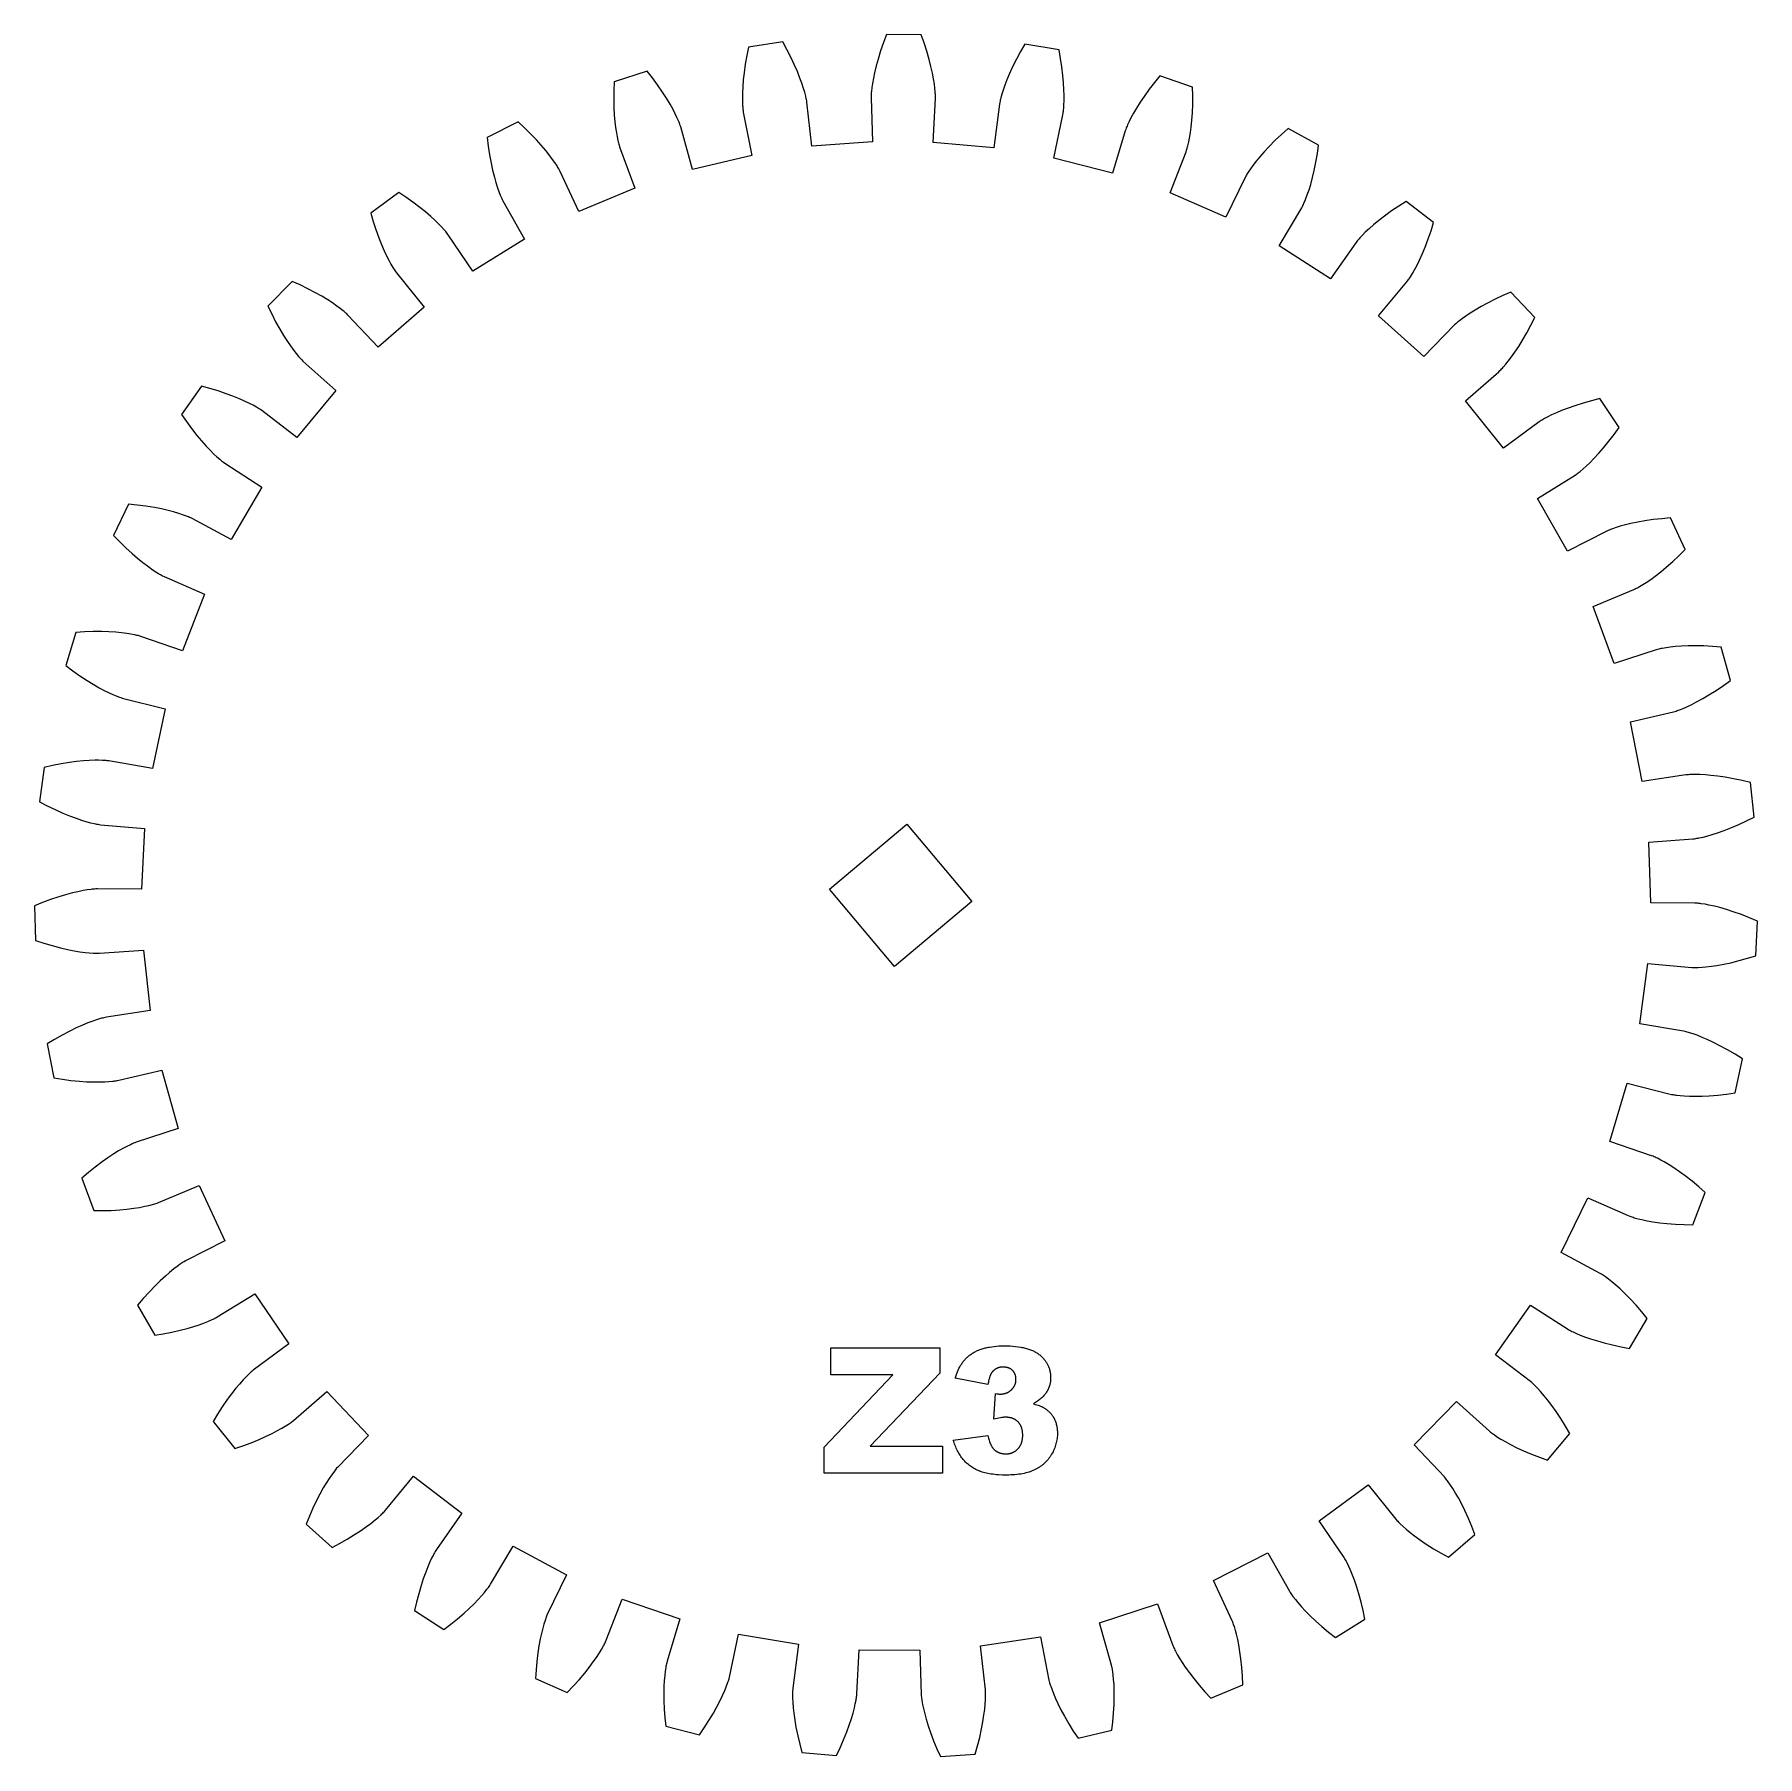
# Model space of a CAD drawing. Header units: millimetres. Extents: x 3891.1 to 3959.3, y 1218.4 to 1286.6.
import ezdxf

# ---------------------------------------------------------------- set-up
doc = ezdxf.new("R2010")
doc.units = ezdxf.units.MM
doc.header["$MEASUREMENT"] = 0
for name, color, linetype, true_color in [('Laser$LaserCut1', 1, 'Continuous', 0xff0000), ('Laser$LaserCut2', 3, 'Continuous', 0x00ff00), ('Laser$LaserEngrave', 4, 'Continuous', 0x00ffff)]:
    doc.layers.add(name, color=color, linetype=linetype, true_color=true_color)

msp = doc.modelspace()

# ---------------------------------------------------------------- linework, layer by layer
at = {"layer": 'Laser$LaserCut1'}
for points in [[(3920.74, 1286.297), (3919.382, 1286.089)], [(3921.7, 1283.906), (3921.69, 1283.968), (3921.682, 1284.014), (3921.673, 1284.06), (3921.662, 1284.105), (3921.651, 1284.151), (3921.612, 1284.302), (3921.568, 1284.451), (3921.5, 1284.659), (3921.425, 1284.864), (3921.321, 1285.125), (3921.208, 1285.382), (3921.061, 1285.693), (3920.905, 1285.998), (3920.74, 1286.297)], [(3924.848, 1286.592), (3924.728, 1286.272), (3924.617, 1285.948), (3924.515, 1285.62), (3924.441, 1285.349), (3924.375, 1285.076), (3924.33, 1284.862), (3924.292, 1284.647), (3924.27, 1284.493), (3924.253, 1284.338), (3924.248, 1284.291), (3924.245, 1284.244), (3924.242, 1284.198), (3924.24, 1284.151), (3924.24, 1284.088)], [(3926.222, 1286.58), (3924.848, 1286.592)], [(3926.786, 1284.066), (3926.786, 1284.128), (3926.785, 1284.175), (3926.783, 1284.222), (3926.781, 1284.268), (3926.777, 1284.315), (3926.762, 1284.47), (3926.743, 1284.625), (3926.709, 1284.841), (3926.668, 1285.056), (3926.607, 1285.33), (3926.537, 1285.602), (3926.442, 1285.931), (3926.336, 1286.258), (3926.222, 1286.58)], [(3919.382, 1286.089), (3919.315, 1285.754), (3919.257, 1285.416), (3919.21, 1285.076), (3919.18, 1284.797), (3919.158, 1284.517), (3919.149, 1284.298), (3919.146, 1284.08), (3919.149, 1283.924), (3919.156, 1283.768), (3919.159, 1283.721), (3919.163, 1283.675), (3919.168, 1283.628), (3919.174, 1283.582), (3919.183, 1283.52)], [(3930.324, 1286.212), (3930.154, 1285.916), (3929.992, 1285.613), (3929.839, 1285.306), (3929.723, 1285.05), (3929.614, 1284.791), (3929.535, 1284.587), (3929.463, 1284.381), (3929.417, 1284.232), (3929.375, 1284.082), (3929.363, 1284.037), (3929.352, 1283.991), (3929.342, 1283.946), (3929.332, 1283.9), (3929.322, 1283.838)], [(3931.678, 1285.979), (3930.324, 1286.212)], [(3931.831, 1283.407), (3931.842, 1283.469), (3931.848, 1283.515), (3931.854, 1283.562), (3931.859, 1283.608), (3931.863, 1283.655), (3931.873, 1283.811), (3931.879, 1283.967), (3931.88, 1284.185), (3931.874, 1284.403), (3931.857, 1284.684), (3931.832, 1284.963), (3931.791, 1285.304), (3931.739, 1285.643), (3931.678, 1285.979)], [(3915.375, 1285.139), (3914.068, 1284.715)], [(3916.706, 1282.933), (3916.686, 1282.992), (3916.671, 1283.036), (3916.654, 1283.08), (3916.637, 1283.123), (3916.619, 1283.167), (3916.555, 1283.309), (3916.488, 1283.45), (3916.387, 1283.644), (3916.281, 1283.834), (3916.136, 1284.075), (3915.984, 1284.311), (3915.789, 1284.594), (3915.585, 1284.87), (3915.375, 1285.139)], [(3935.668, 1284.958), (3935.453, 1284.693), (3935.244, 1284.42), (3935.044, 1284.141), (3934.888, 1283.908), (3934.739, 1283.67), (3934.629, 1283.481), (3934.525, 1283.289), (3934.455, 1283.15), (3934.389, 1283.008), (3934.37, 1282.966), (3934.352, 1282.922), (3934.335, 1282.879), (3934.318, 1282.835), (3934.298, 1282.776)], [(3936.967, 1284.512), (3935.668, 1284.958)], [(3914.068, 1284.715), (3914.055, 1284.374), (3914.052, 1284.031), (3914.06, 1283.688), (3914.075, 1283.407), (3914.099, 1283.128), (3914.124, 1282.911), (3914.157, 1282.695), (3914.185, 1282.541), (3914.217, 1282.388), (3914.228, 1282.343), (3914.239, 1282.297), (3914.251, 1282.252), (3914.264, 1282.207), (3914.283, 1282.148)], [(3936.706, 1281.948), (3936.726, 1282.007), (3936.74, 1282.052), (3936.753, 1282.097), (3936.765, 1282.142), (3936.777, 1282.188), (3936.812, 1282.34), (3936.842, 1282.493), (3936.878, 1282.708), (3936.907, 1282.925), (3936.936, 1283.204), (3936.957, 1283.484), (3936.97, 1283.827), (3936.974, 1284.17), (3936.967, 1284.512)], [(3919.183, 1283.52), (3919.517, 1281.805)], [(3921.895, 1282.17), (3921.7, 1283.906)], [(3924.24, 1284.088), (3924.294, 1282.342)], [(3926.7, 1282.321), (3926.786, 1284.066)], [(3929.322, 1283.838), (3929.096, 1282.106)], [(3910.265, 1283.135), (3909.043, 1282.507)], [(3911.932, 1281.171), (3911.904, 1281.226), (3911.881, 1281.267), (3911.858, 1281.308), (3911.834, 1281.348), (3911.809, 1281.388), (3911.723, 1281.518), (3911.634, 1281.646), (3911.504, 1281.822), (3911.368, 1281.993), (3911.187, 1282.207), (3910.999, 1282.415), (3910.761, 1282.663), (3910.515, 1282.903), (3910.265, 1283.135)], [(3917.177, 1281.251), (3916.706, 1282.933)], [(3931.467, 1281.699), (3931.831, 1283.407)], [(3940.742, 1282.864), (3940.487, 1282.636), (3940.237, 1282.401), (3939.995, 1282.157), (3939.803, 1281.952), (3939.618, 1281.741), (3939.479, 1281.573), (3939.346, 1281.4), (3939.254, 1281.273), (3939.167, 1281.144), (3939.141, 1281.105), (3939.116, 1281.065), (3939.092, 1281.025), (3939.069, 1280.985), (3939.039, 1280.93)], [(3941.952, 1282.214), (3940.742, 1282.864)], [(3909.043, 1282.507), (3909.085, 1282.168), (3909.137, 1281.829), (3909.2, 1281.492), (3909.26, 1281.217), (3909.328, 1280.945), (3909.388, 1280.735), (3909.454, 1280.527), (3909.507, 1280.38), (3909.563, 1280.234), (3909.599, 1280.148), (3909.619, 1280.105), (3909.639, 1280.063), (3909.667, 1280.008)], [(3914.283, 1282.148), (3914.888, 1280.509)], [(3924.294, 1282.342), (3921.895, 1282.17)], [(3929.096, 1282.106), (3926.7, 1282.321)], [(3934.298, 1282.776), (3933.797, 1281.103)], [(3941.283, 1279.726), (3941.313, 1279.781), (3941.333, 1279.823), (3941.353, 1279.866), (3941.373, 1279.908), (3941.391, 1279.951), (3941.45, 1280.096), (3941.505, 1280.242), (3941.575, 1280.448), (3941.639, 1280.657), (3941.712, 1280.929), (3941.777, 1281.202), (3941.846, 1281.538), (3941.904, 1281.876), (3941.952, 1282.214)], [(3919.517, 1281.805), (3917.177, 1281.251)], [(3933.797, 1281.103), (3931.467, 1281.699)], [(3936.072, 1280.321), (3936.706, 1281.948)], [(3912.667, 1279.586), (3911.932, 1281.171)], [(3939.039, 1280.93), (3938.276, 1279.358)], [(3905.542, 1280.337), (3904.437, 1279.522)], [(3907.503, 1278.666), (3907.466, 1278.716), (3907.437, 1278.753), (3907.408, 1278.789), (3907.377, 1278.825), (3907.347, 1278.86), (3907.241, 1278.975), (3907.133, 1279.088), (3906.976, 1279.24), (3906.814, 1279.387), (3906.601, 1279.569), (3906.382, 1279.745), (3906.108, 1279.951), (3905.827, 1280.149), (3905.542, 1280.337)], [(3914.888, 1280.509), (3912.667, 1279.586)], [(3938.276, 1279.358), (3936.072, 1280.321)], [(3904.437, 1279.522), (3904.533, 1279.194), (3904.639, 1278.867), (3904.755, 1278.544), (3904.858, 1278.283), (3904.969, 1278.025), (3905.062, 1277.828), (3905.161, 1277.633), (3905.236, 1277.496), (3905.315, 1277.362), (3905.339, 1277.322), (3905.365, 1277.282), (3905.391, 1277.243), (3905.417, 1277.205), (3905.454, 1277.155)], [(3909.667, 1280.008), (3910.527, 1278.487)], [(3940.396, 1278.221), (3941.283, 1279.726)], [(3945.413, 1279.982), (3945.125, 1279.799), (3944.841, 1279.606), (3944.563, 1279.405), (3944.341, 1279.233), (3944.124, 1279.055), (3943.96, 1278.91), (3943.801, 1278.761), (3943.69, 1278.651), (3943.583, 1278.538), (3943.552, 1278.503), (3943.521, 1278.468), (3943.491, 1278.432), (3943.461, 1278.396), (3943.423, 1278.346)], [(3946.504, 1279.147), (3945.413, 1279.982)], [(3945.445, 1276.799), (3945.483, 1276.848), (3945.51, 1276.886), (3945.537, 1276.925), (3945.562, 1276.964), (3945.588, 1277.003), (3945.669, 1277.136), (3945.747, 1277.272), (3945.849, 1277.465), (3945.945, 1277.661), (3946.061, 1277.917), (3946.169, 1278.176), (3946.291, 1278.497), (3946.402, 1278.821), (3946.504, 1279.147)], [(3908.483, 1277.22), (3907.503, 1278.666)], [(3910.527, 1278.487), (3908.483, 1277.22)], [(3942.418, 1276.918), (3940.396, 1278.221)], [(3943.423, 1278.346), (3942.418, 1276.918)], [(3901.33, 1276.818), (3900.369, 1275.836)], [(3903.533, 1275.483), (3903.489, 1275.527), (3903.454, 1275.558), (3903.419, 1275.589), (3903.384, 1275.62), (3903.348, 1275.65), (3903.225, 1275.747), (3903.1, 1275.84), (3902.921, 1275.965), (3902.738, 1276.084), (3902.498, 1276.23), (3902.254, 1276.368), (3901.95, 1276.528), (3901.641, 1276.678), (3901.33, 1276.818)], [(3905.454, 1277.155), (3906.547, 1275.792)], [(3944.328, 1275.456), (3945.445, 1276.799)], [(3949.563, 1276.389), (3949.249, 1276.254), (3948.938, 1276.11), (3948.631, 1275.955), (3948.384, 1275.821), (3948.142, 1275.68), (3947.956, 1275.564), (3947.775, 1275.442), (3947.648, 1275.351), (3947.524, 1275.257), (3947.488, 1275.227), (3947.452, 1275.198), (3947.416, 1275.167), (3947.381, 1275.136), (3947.336, 1275.093)], [(3950.505, 1275.39), (3949.563, 1276.389)], [(3900.369, 1275.836), (3900.517, 1275.528), (3900.673, 1275.222), (3900.84, 1274.922), (3900.984, 1274.681), (3901.135, 1274.444), (3901.258, 1274.264), (3901.387, 1274.088), (3901.483, 1273.965), (3901.583, 1273.845), (3901.613, 1273.809), (3901.645, 1273.774), (3901.676, 1273.74), (3901.709, 1273.706), (3901.753, 1273.663)], [(3904.732, 1274.213), (3903.533, 1275.483)], [(3906.547, 1275.792), (3904.732, 1274.213)], [(3946.114, 1273.844), (3944.328, 1275.456)], [(3949.083, 1273.241), (3949.128, 1273.284), (3949.161, 1273.318), (3949.194, 1273.351), (3949.226, 1273.386), (3949.257, 1273.42), (3949.359, 1273.539), (3949.457, 1273.66), (3949.589, 1273.834), (3949.715, 1274.012), (3949.871, 1274.246), (3950.019, 1274.485), (3950.19, 1274.782), (3950.353, 1275.084), (3950.505, 1275.39)], [(3947.336, 1275.093), (3946.114, 1273.844)], [(3901.753, 1273.663), (3903.05, 1272.493)], [(3897.736, 1272.669), (3896.946, 1271.545)], [(3900.126, 1271.705), (3900.074, 1271.741), (3900.035, 1271.766), (3899.996, 1271.791), (3899.956, 1271.816), (3899.915, 1271.839), (3899.779, 1271.915), (3899.641, 1271.987), (3899.444, 1272.082), (3899.244, 1272.17), (3898.984, 1272.276), (3898.72, 1272.373), (3898.395, 1272.482), (3898.066, 1272.58), (3897.736, 1272.669)], [(3947.765, 1272.095), (3949.083, 1273.241)], [(3903.05, 1272.493), (3901.513, 1270.643)], [(3949.27, 1270.218), (3947.765, 1272.095)], [(3953.082, 1272.176), (3952.75, 1272.094), (3952.42, 1272.001), (3952.092, 1271.898), (3951.827, 1271.805), (3951.565, 1271.705), (3951.364, 1271.62), (3951.165, 1271.529), (3951.026, 1271.459), (3950.888, 1271.386), (3950.847, 1271.363), (3950.807, 1271.339), (3950.767, 1271.315), (3950.727, 1271.29), (3950.676, 1271.255)], [(3953.852, 1271.039), (3953.082, 1272.176)], [(3896.946, 1271.545), (3897.141, 1271.265), (3897.344, 1270.989), (3897.557, 1270.719), (3897.737, 1270.504), (3897.925, 1270.295), (3898.075, 1270.136), (3898.231, 1269.983), (3898.345, 1269.877), (3898.463, 1269.775), (3898.499, 1269.744), (3898.535, 1269.715), (3898.572, 1269.686), (3898.61, 1269.658), (3898.661, 1269.622)], [(3901.513, 1270.643), (3900.126, 1271.705)], [(3950.676, 1271.255), (3949.27, 1270.218)], [(3952.103, 1269.147), (3952.155, 1269.182), (3952.193, 1269.209), (3952.23, 1269.237), (3952.267, 1269.266), (3952.304, 1269.295), (3952.423, 1269.396), (3952.539, 1269.5), (3952.698, 1269.65), (3952.851, 1269.806), (3953.042, 1270.012), (3953.226, 1270.224), (3953.444, 1270.489), (3953.652, 1270.762), (3953.852, 1271.039)], [(3898.661, 1269.622), (3900.129, 1268.675)], [(3900.129, 1268.675), (3898.907, 1266.603)], [(3950.619, 1268.226), (3952.103, 1269.147)], [(3894.855, 1267.997), (3894.255, 1266.761)], [(3897.368, 1267.429), (3897.312, 1267.456), (3897.269, 1267.475), (3897.226, 1267.493), (3897.183, 1267.511), (3897.139, 1267.528), (3896.992, 1267.581), (3896.844, 1267.63), (3896.635, 1267.691), (3896.423, 1267.747), (3896.149, 1267.809), (3895.874, 1267.863), (3895.535, 1267.918), (3895.195, 1267.962), (3894.855, 1267.997)], [(3951.803, 1266.132), (3950.619, 1268.226)], [(3898.907, 1266.603), (3897.368, 1267.429)], [(3955.88, 1267.454), (3955.539, 1267.425), (3955.198, 1267.387), (3954.858, 1267.338), (3954.582, 1267.289), (3954.307, 1267.231), (3954.095, 1267.18), (3953.884, 1267.122), (3953.735, 1267.076), (3953.587, 1267.025), (3953.543, 1267.009), (3953.5, 1266.993), (3953.456, 1266.975), (3953.413, 1266.957), (3953.357, 1266.93)], [(3956.457, 1266.208), (3955.88, 1267.454)], [(3894.255, 1266.761), (3894.492, 1266.516), (3894.738, 1266.276), (3894.991, 1266.044), (3895.203, 1265.86), (3895.422, 1265.684), (3895.596, 1265.552), (3895.774, 1265.425), (3895.904, 1265.339), (3896.036, 1265.257), (3896.077, 1265.233), (3896.117, 1265.21), (3896.158, 1265.187), (3896.2, 1265.165), (3896.256, 1265.138)], [(3953.357, 1266.93), (3951.803, 1266.132)], [(3954.428, 1264.62), (3954.484, 1264.647), (3954.526, 1264.668), (3954.568, 1264.689), (3954.609, 1264.712), (3954.649, 1264.735), (3954.783, 1264.815), (3954.915, 1264.899), (3955.095, 1265.022), (3955.272, 1265.151), (3955.493, 1265.324), (3955.709, 1265.503), (3955.966, 1265.731), (3956.216, 1265.966), (3956.457, 1266.208)], [(3896.256, 1265.138), (3897.857, 1264.439)], [(3897.857, 1264.439), (3896.984, 1262.198)], [(3952.815, 1263.95), (3954.428, 1264.62)], [(3953.648, 1261.693), (3952.815, 1263.95)], [(3892.76, 1262.923), (3892.366, 1261.607)], [(3895.332, 1262.765), (3895.272, 1262.783), (3895.227, 1262.795), (3895.181, 1262.806), (3895.136, 1262.817), (3895.09, 1262.827), (3894.937, 1262.855), (3894.783, 1262.88), (3894.566, 1262.907), (3894.348, 1262.928), (3894.068, 1262.945), (3893.787, 1262.954), (3893.444, 1262.954), (3893.101, 1262.944), (3892.76, 1262.923)], [(3896.984, 1262.198), (3895.332, 1262.765)], [(3957.884, 1262.344), (3957.543, 1262.37), (3957.2, 1262.387), (3956.857, 1262.393), (3956.576, 1262.389), (3956.296, 1262.377), (3956.078, 1262.36), (3955.861, 1262.336), (3955.706, 1262.315), (3955.552, 1262.289), (3955.506, 1262.28), (3955.461, 1262.27), (3955.415, 1262.26), (3955.37, 1262.248), (3955.309, 1262.232)], [(3955.309, 1262.232), (3953.648, 1261.693)], [(3958.254, 1261.021), (3957.884, 1262.344)], [(3892.366, 1261.607), (3892.64, 1261.403), (3892.921, 1261.205), (3893.208, 1261.017), (3893.447, 1260.87), (3893.691, 1260.731), (3893.884, 1260.629), (3894.08, 1260.532), (3894.222, 1260.468), (3894.366, 1260.408), (3894.453, 1260.375), (3894.498, 1260.359), (3894.542, 1260.344), (3894.602, 1260.326)], [(3955.996, 1259.78), (3956.056, 1259.797), (3956.101, 1259.811), (3956.145, 1259.826), (3956.189, 1259.841), (3956.233, 1259.858), (3956.378, 1259.915), (3956.521, 1259.977), (3956.719, 1260.069), (3956.914, 1260.168), (3957.16, 1260.303), (3957.402, 1260.446), (3957.692, 1260.629), (3957.977, 1260.822), (3958.254, 1261.021)], [(3894.602, 1260.326), (3896.294, 1259.893)], [(3896.294, 1259.893), (3895.792, 1257.541)], [(3954.296, 1259.377), (3955.996, 1259.78)], [(3954.757, 1257.016), (3954.296, 1259.377)], [(3891.507, 1257.579), (3891.329, 1256.217)], [(3894.07, 1257.836), (3894.008, 1257.844), (3893.962, 1257.849), (3893.915, 1257.852), (3893.868, 1257.855), (3893.822, 1257.858), (3893.666, 1257.862), (3893.51, 1257.861), (3893.291, 1257.853), (3893.073, 1257.838), (3892.794, 1257.811), (3892.516, 1257.775), (3892.177, 1257.72), (3891.84, 1257.654), (3891.507, 1257.579)], [(3895.792, 1257.541), (3894.07, 1257.836)], [(3956.483, 1257.281), (3954.757, 1257.016)], [(3959.042, 1256.978), (3958.71, 1257.059), (3958.374, 1257.131), (3958.037, 1257.192), (3957.759, 1257.233), (3957.48, 1257.265), (3957.262, 1257.284), (3957.044, 1257.296), (3956.888, 1257.299), (3956.732, 1257.298), (3956.685, 1257.296), (3956.639, 1257.294), (3956.592, 1257.291), (3956.545, 1257.288), (3956.483, 1257.281)], [(3959.195, 1255.613), (3959.042, 1256.978)], [(3891.329, 1256.217), (3891.632, 1256.059), (3891.941, 1255.91), (3892.254, 1255.77), (3892.514, 1255.663), (3892.777, 1255.565), (3892.984, 1255.495), (3893.193, 1255.431), (3893.343, 1255.39), (3893.495, 1255.354), (3893.541, 1255.344), (3893.587, 1255.335), (3893.633, 1255.327), (3893.679, 1255.319), (3893.741, 1255.311)], [(3956.768, 1254.75), (3956.83, 1254.758), (3956.876, 1254.764), (3956.922, 1254.772), (3956.968, 1254.78), (3957.014, 1254.789), (3957.166, 1254.823), (3957.318, 1254.86), (3957.528, 1254.92), (3957.736, 1254.987), (3958.001, 1255.08), (3958.262, 1255.182), (3958.578, 1255.317), (3958.89, 1255.461), (3959.195, 1255.613)], [(3893.741, 1255.311), (3895.481, 1255.155)], [(3895.481, 1255.155), (3895.362, 1252.753)], [(3955.025, 1254.625), (3956.768, 1254.75)], [(3955.101, 1252.221), (3955.025, 1254.625)], [(3893.616, 1252.768), (3893.553, 1252.766), (3893.507, 1252.763), (3893.46, 1252.759), (3893.413, 1252.755), (3893.367, 1252.75), (3893.212, 1252.728), (3893.058, 1252.703), (3892.844, 1252.66), (3892.631, 1252.611), (3892.36, 1252.539), (3892.091, 1252.458), (3891.765, 1252.35), (3891.443, 1252.231), (3891.126, 1252.103)], [(3895.362, 1252.753), (3893.616, 1252.768)], [(3956.847, 1252.206), (3955.101, 1252.221)], [(3959.324, 1251.497), (3959.01, 1251.63), (3958.69, 1251.754), (3958.366, 1251.868), (3958.099, 1251.954), (3957.829, 1252.031), (3957.617, 1252.084), (3957.403, 1252.13), (3957.25, 1252.159), (3957.096, 1252.182), (3957.049, 1252.189), (3957.003, 1252.194), (3956.956, 1252.199), (3956.91, 1252.202), (3956.847, 1252.206)], [(3891.126, 1252.103), (3891.17, 1250.731)], [(3959.257, 1250.125), (3959.324, 1251.497)], [(3891.17, 1250.731), (3891.494, 1250.623), (3891.823, 1250.525), (3892.154, 1250.437), (3892.428, 1250.374), (3892.703, 1250.319), (3892.919, 1250.283), (3893.135, 1250.254), (3893.291, 1250.238), (3893.446, 1250.226), (3893.493, 1250.224), (3893.54, 1250.222), (3893.586, 1250.221), (3893.633, 1250.221), (3893.696, 1250.223)], [(3893.696, 1250.223), (3895.438, 1250.348)], [(3895.438, 1250.348), (3895.707, 1247.958)], [(3956.722, 1249.662), (3956.785, 1249.659), (3956.831, 1249.659), (3956.878, 1249.659), (3956.925, 1249.659), (3956.972, 1249.661), (3957.128, 1249.67), (3957.283, 1249.683), (3957.5, 1249.708), (3957.716, 1249.74), (3957.992, 1249.79), (3958.267, 1249.849), (3958.6, 1249.931), (3958.931, 1250.023), (3959.257, 1250.125)], [(3954.671, 1247.433), (3954.982, 1249.818)], [(3954.982, 1249.818), (3956.722, 1249.662)], [(3893.98, 1247.693), (3893.919, 1247.681), (3893.873, 1247.671), (3893.828, 1247.659), (3893.782, 1247.647), (3893.737, 1247.635), (3893.588, 1247.589), (3893.44, 1247.539), (3893.236, 1247.463), (3893.034, 1247.38), (3892.777, 1247.265), (3892.525, 1247.142), (3892.221, 1246.983), (3891.922, 1246.814), (3891.63, 1246.638)], [(3895.707, 1247.958), (3893.98, 1247.693)], [(3956.393, 1247.138), (3954.671, 1247.433)], [(3958.724, 1246.041), (3958.435, 1246.222), (3958.139, 1246.396), (3957.838, 1246.561), (3957.588, 1246.688), (3957.333, 1246.808), (3957.133, 1246.894), (3956.93, 1246.974), (3956.783, 1247.027), (3956.634, 1247.075), (3956.59, 1247.089), (3956.545, 1247.101), (3956.499, 1247.113), (3956.454, 1247.125), (3956.393, 1247.138)], [(3891.63, 1246.638), (3891.892, 1245.289)], [(3958.437, 1244.697), (3958.724, 1246.041)], [(3894.467, 1245.194), (3896.167, 1245.597)], [(3896.167, 1245.597), (3896.815, 1243.28)], [(3891.892, 1245.289), (3892.23, 1245.236), (3892.57, 1245.191), (3892.912, 1245.158), (3893.192, 1245.139), (3893.472, 1245.129), (3893.691, 1245.128), (3893.909, 1245.134), (3894.065, 1245.143), (3894.22, 1245.157), (3894.267, 1245.162), (3894.313, 1245.168), (3894.36, 1245.174), (3894.406, 1245.182), (3894.467, 1245.194)], [(3953.479, 1242.776), (3954.169, 1245.081)], [(3954.169, 1245.081), (3955.861, 1244.648)], [(3955.861, 1244.648), (3955.922, 1244.635), (3955.968, 1244.626), (3956.015, 1244.619), (3956.061, 1244.612), (3956.107, 1244.606), (3956.263, 1244.59), (3956.418, 1244.578), (3956.636, 1244.568), (3956.855, 1244.565), (3957.136, 1244.57), (3957.416, 1244.584), (3957.758, 1244.611), (3958.099, 1244.649), (3958.437, 1244.697)], [(3896.815, 1243.28), (3895.154, 1242.742)], [(3895.154, 1242.742), (3895.095, 1242.72), (3895.052, 1242.703), (3895.009, 1242.684), (3894.966, 1242.665), (3894.924, 1242.645), (3894.784, 1242.577), (3894.646, 1242.503), (3894.456, 1242.395), (3894.27, 1242.281), (3894.035, 1242.127), (3893.806, 1241.965), (3893.531, 1241.759), (3893.263, 1241.544), (3893.003, 1241.323)], [(3955.131, 1242.208), (3953.479, 1242.776)], [(3957.256, 1240.751), (3957, 1240.977), (3956.736, 1241.197), (3956.465, 1241.408), (3956.239, 1241.573), (3956.007, 1241.732), (3955.823, 1241.849), (3955.635, 1241.961), (3955.498, 1242.036), (3955.36, 1242.108), (3955.318, 1242.128), (3955.275, 1242.148), (3955.232, 1242.167), (3955.189, 1242.186), (3955.131, 1242.208)], [(3893.003, 1241.323), (3893.479, 1240.035)], [(3896.035, 1240.353), (3897.648, 1241.024)], [(3897.648, 1241.024), (3898.66, 1238.841)], [(3951.556, 1238.371), (3952.606, 1240.535)], [(3952.606, 1240.535), (3954.207, 1239.836)], [(3956.758, 1239.471), (3957.256, 1240.751)], [(3893.479, 1240.035), (3893.82, 1240.036), (3894.163, 1240.046), (3894.506, 1240.068), (3894.785, 1240.094), (3895.064, 1240.13), (3895.28, 1240.164), (3895.494, 1240.205), (3895.647, 1240.239), (3895.798, 1240.277), (3895.843, 1240.29), (3895.888, 1240.303), (3895.932, 1240.317), (3895.977, 1240.332), (3896.035, 1240.353)], [(3954.207, 1239.836), (3954.265, 1239.813), (3954.31, 1239.798), (3954.354, 1239.783), (3954.399, 1239.769), (3954.443, 1239.755), (3954.594, 1239.714), (3954.746, 1239.677), (3954.959, 1239.633), (3955.174, 1239.595), (3955.452, 1239.555), (3955.731, 1239.523), (3956.074, 1239.496), (3956.416, 1239.479), (3956.758, 1239.471)], [(3898.66, 1238.841), (3897.106, 1238.043)], [(3897.106, 1238.043), (3897.052, 1238.013), (3897.012, 1237.988), (3896.973, 1237.963), (3896.933, 1237.938), (3896.895, 1237.911), (3896.768, 1237.821), (3896.643, 1237.726), (3896.473, 1237.589), (3896.308, 1237.446), (3896.101, 1237.257), (3895.9, 1237.06), (3895.663, 1236.813), (3895.433, 1236.558), (3895.211, 1236.298)], [(3953.095, 1237.545), (3951.556, 1238.371)], [(3954.959, 1235.766), (3954.742, 1236.03), (3954.517, 1236.289), (3954.284, 1236.541), (3954.086, 1236.741), (3953.883, 1236.934), (3953.72, 1237.08), (3953.553, 1237.22), (3953.43, 1237.317), (3953.305, 1237.409), (3953.266, 1237.436), (3953.228, 1237.463), (3953.189, 1237.488), (3953.149, 1237.513), (3953.095, 1237.545)], [(3898.36, 1235.827), (3899.844, 1236.747)], [(3899.844, 1236.747), (3901.193, 1234.756)], [(3895.211, 1236.298), (3895.887, 1235.102)], [(3895.887, 1235.102), (3896.224, 1235.158), (3896.561, 1235.224), (3896.896, 1235.3), (3897.168, 1235.371), (3897.437, 1235.45), (3897.644, 1235.519), (3897.85, 1235.593), (3897.994, 1235.651), (3898.137, 1235.714), (3898.222, 1235.754), (3898.264, 1235.775), (3898.305, 1235.796), (3898.36, 1235.827)], [(3948.951, 1234.331), (3950.335, 1236.298)], [(3950.335, 1236.298), (3951.803, 1235.352)], [(3954.262, 1234.583), (3954.959, 1235.766)], [(3951.803, 1235.352), (3951.856, 1235.32), (3951.897, 1235.297), (3951.939, 1235.276), (3951.981, 1235.255), (3952.023, 1235.234), (3952.165, 1235.169), (3952.309, 1235.109), (3952.512, 1235.03), (3952.719, 1234.959), (3952.987, 1234.874), (3953.257, 1234.799), (3953.59, 1234.716), (3953.926, 1234.645), (3954.262, 1234.583)], [(3901.193, 1234.756), (3899.788, 1233.719)], [(3899.788, 1233.719), (3899.739, 1233.68), (3899.703, 1233.649), (3899.668, 1233.618), (3899.634, 1233.587), (3899.6, 1233.554), (3899.489, 1233.445), (3899.381, 1233.332), (3899.236, 1233.169), (3899.095, 1233.002), (3898.922, 1232.781), (3898.755, 1232.555), (3898.56, 1232.273), (3898.374, 1231.984), (3898.197, 1231.692)], [(3950.338, 1233.269), (3948.951, 1234.331)], [(3951.892, 1231.214), (3951.72, 1231.509), (3951.539, 1231.801), (3951.349, 1232.087), (3951.187, 1232.316), (3951.017, 1232.54), (3950.88, 1232.709), (3950.737, 1232.875), (3950.631, 1232.99), (3950.522, 1233.101), (3950.489, 1233.134), (3950.455, 1233.166), (3950.421, 1233.198), (3950.386, 1233.229), (3950.338, 1233.269)], [(3901.38, 1231.732), (3902.698, 1232.879)], [(3902.698, 1232.879), (3904.349, 1231.129)], [(3945.731, 1230.761), (3947.413, 1232.481)], [(3947.413, 1232.481), (3948.71, 1231.311)], [(3898.197, 1231.692), (3899.056, 1230.62)], [(3899.056, 1230.62), (3899.38, 1230.729), (3899.702, 1230.848), (3900.02, 1230.977), (3900.277, 1231.091), (3900.53, 1231.213), (3900.724, 1231.313), (3900.914, 1231.42), (3901.048, 1231.5), (3901.179, 1231.585), (3901.218, 1231.611), (3901.256, 1231.638), (3901.294, 1231.665), (3901.331, 1231.693), (3901.38, 1231.732)], [(3904.349, 1231.129), (3903.128, 1229.88)], [(3948.71, 1231.311), (3948.758, 1231.271), (3948.795, 1231.243), (3948.832, 1231.214), (3948.87, 1231.187), (3948.908, 1231.16), (3949.038, 1231.073), (3949.17, 1230.99), (3949.359, 1230.88), (3949.551, 1230.776), (3949.802, 1230.65), (3950.057, 1230.532), (3950.372, 1230.397), (3950.692, 1230.273), (3951.014, 1230.158)], [(3951.014, 1230.158), (3951.892, 1231.214)], [(3946.93, 1229.491), (3945.731, 1230.761)], [(3903.128, 1229.88), (3903.086, 1229.834), (3903.056, 1229.798), (3903.026, 1229.762), (3902.997, 1229.725), (3902.969, 1229.688), (3902.877, 1229.562), (3902.789, 1229.433), (3902.671, 1229.249), (3902.559, 1229.061), (3902.423, 1228.816), (3902.295, 1228.566), (3902.148, 1228.256), (3902.01, 1227.941), (3901.883, 1227.625)], [(3905.018, 1228.175), (3906.135, 1229.518)], [(3906.135, 1229.518), (3908.045, 1228.056)], [(3941.98, 1227.754), (3943.916, 1229.182)], [(3943.916, 1229.182), (3945.009, 1227.819)], [(3948.134, 1227.213), (3948.012, 1227.532), (3947.881, 1227.849), (3947.739, 1228.162), (3947.615, 1228.414), (3947.483, 1228.662), (3947.375, 1228.851), (3947.261, 1229.037), (3947.175, 1229.168), (3947.085, 1229.295), (3947.058, 1229.333), (3947.029, 1229.37), (3947, 1229.407), (3946.971, 1229.443), (3946.93, 1229.491)], [(3901.883, 1227.625), (3902.903, 1226.705)], [(3902.903, 1226.705), (3903.205, 1226.864), (3903.503, 1227.033), (3903.797, 1227.212), (3904.032, 1227.365), (3904.262, 1227.526), (3904.437, 1227.656), (3904.608, 1227.792), (3904.727, 1227.893), (3904.843, 1227.997), (3904.878, 1228.029), (3904.911, 1228.062), (3904.944, 1228.095), (3904.977, 1228.129), (3905.018, 1228.175)], [(3908.045, 1228.056), (3907.04, 1226.627)], [(3942.96, 1226.308), (3941.98, 1227.754)], [(3945.009, 1227.819), (3945.05, 1227.772), (3945.082, 1227.738), (3945.114, 1227.704), (3945.147, 1227.671), (3945.181, 1227.638), (3945.295, 1227.532), (3945.412, 1227.429), (3945.581, 1227.29), (3945.753, 1227.156), (3945.981, 1226.992), (3946.213, 1226.834), (3946.503, 1226.651), (3946.799, 1226.476), (3947.098, 1226.311)], [(3947.098, 1226.311), (3948.134, 1227.213)], [(3907.04, 1226.627), (3907.006, 1226.575), (3906.982, 1226.535), (3906.959, 1226.494), (3906.936, 1226.453), (3906.914, 1226.412), (3906.844, 1226.273), (3906.777, 1226.132), (3906.691, 1225.931), (3906.611, 1225.728), (3906.516, 1225.464), (3906.429, 1225.196), (3906.334, 1224.867), (3906.248, 1224.534), (3906.173, 1224.201)], [(3909.18, 1225.247), (3910.067, 1226.752)], [(3910.067, 1226.752), (3912.187, 1225.616)], [(3937.796, 1225.388), (3939.936, 1226.487)], [(3939.936, 1226.487), (3940.796, 1224.966)], [(3943.784, 1223.866), (3943.714, 1224.201), (3943.635, 1224.535), (3943.545, 1224.866), (3943.464, 1225.135), (3943.373, 1225.401), (3943.297, 1225.605), (3943.214, 1225.807), (3943.15, 1225.95), (3943.082, 1226.09), (3943.039, 1226.173), (3943.016, 1226.214), (3942.993, 1226.255), (3942.96, 1226.308)], [(3912.187, 1225.616), (3911.424, 1224.044)], [(3907.328, 1223.457), (3907.6, 1223.663), (3907.868, 1223.877), (3908.129, 1224.1), (3908.336, 1224.29), (3908.538, 1224.485), (3908.69, 1224.642), (3908.837, 1224.803), (3908.938, 1224.922), (3909.036, 1225.044), (3909.092, 1225.118), (3909.12, 1225.156), (3909.146, 1225.195), (3909.18, 1225.247)], [(3938.531, 1223.803), (3937.796, 1225.388)], [(3940.796, 1224.966), (3940.829, 1224.913), (3940.855, 1224.874), (3940.881, 1224.836), (3940.909, 1224.798), (3940.936, 1224.76), (3941.032, 1224.637), (3941.131, 1224.516), (3941.275, 1224.352), (3941.424, 1224.192), (3941.622, 1223.993), (3941.827, 1223.801), (3942.084, 1223.573), (3942.347, 1223.353), (3942.616, 1223.143)], [(3906.173, 1224.201), (3907.328, 1223.457)], [(3913.757, 1223.025), (3914.391, 1224.653)], [(3914.391, 1224.653), (3916.666, 1223.871)], [(3933.286, 1223.723), (3935.575, 1224.465)], [(3935.575, 1224.465), (3936.18, 1222.826)], [(3911.424, 1224.044), (3911.399, 1223.987), (3911.382, 1223.943), (3911.365, 1223.9), (3911.349, 1223.856), (3911.334, 1223.811), (3911.287, 1223.663), (3911.244, 1223.513), (3911.191, 1223.301), (3911.144, 1223.087), (3911.093, 1222.811), (3911.05, 1222.534), (3911.009, 1222.193), (3910.978, 1221.851), (3910.957, 1221.51)], [(3916.666, 1223.871), (3916.165, 1222.198)], [(3933.757, 1222.041), (3933.286, 1223.723)], [(3938.952, 1221.261), (3938.938, 1221.602), (3938.913, 1221.945), (3938.878, 1222.286), (3938.84, 1222.564), (3938.793, 1222.841), (3938.751, 1223.056), (3938.701, 1223.268), (3938.661, 1223.419), (3938.617, 1223.569), (3938.602, 1223.613), (3938.587, 1223.657), (3938.571, 1223.702), (3938.555, 1223.745), (3938.531, 1223.803)], [(3942.616, 1223.143), (3943.784, 1223.866)], [(3912.216, 1220.961), (3912.452, 1221.208), (3912.682, 1221.462), (3912.904, 1221.725), (3913.078, 1221.944), (3913.246, 1222.17), (3913.371, 1222.349), (3913.49, 1222.532), (3913.571, 1222.665), (3913.648, 1222.801), (3913.67, 1222.842), (3913.692, 1222.884), (3913.712, 1222.926), (3913.732, 1222.968), (3913.757, 1223.025)], [(3918.632, 1221.566), (3918.997, 1223.275)], [(3918.997, 1223.275), (3921.367, 1222.868)], [(3921.367, 1222.868), (3921.141, 1221.135)], [(3928.568, 1222.804), (3930.946, 1223.168)], [(3928.763, 1221.068), (3928.568, 1222.804)], [(3930.946, 1223.168), (3931.28, 1221.454)], [(3936.18, 1222.826), (3936.204, 1222.768), (3936.223, 1222.726), (3936.243, 1222.683), (3936.264, 1222.641), (3936.285, 1222.6), (3936.36, 1222.463), (3936.438, 1222.328), (3936.554, 1222.143), (3936.676, 1221.961), (3936.84, 1221.733), (3937.01, 1221.51), (3937.227, 1221.244), (3937.452, 1220.985), (3937.684, 1220.734)], [(3916.165, 1222.198), (3916.15, 1222.137), (3916.14, 1222.091), (3916.13, 1222.046), (3916.122, 1222), (3916.114, 1221.953), (3916.091, 1221.799), (3916.073, 1221.644), (3916.054, 1221.426), (3916.043, 1221.208), (3916.036, 1220.928), (3916.039, 1220.647), (3916.053, 1220.304), (3916.077, 1219.961), (3916.111, 1219.622)], [(3923.677, 1220.908), (3923.763, 1222.653)], [(3923.763, 1222.653), (3926.169, 1222.631)], [(3926.169, 1222.631), (3926.224, 1220.885)], [(3910.957, 1221.51), (3912.216, 1220.961)], [(3917.442, 1219.281), (3917.635, 1219.563), (3917.821, 1219.851), (3917.998, 1220.145), (3918.135, 1220.39), (3918.264, 1220.64), (3918.359, 1220.837), (3918.447, 1221.036), (3918.505, 1221.181), (3918.56, 1221.327), (3918.575, 1221.372), (3918.59, 1221.416), (3918.603, 1221.461), (3918.616, 1221.506), (3918.632, 1221.566)], [(3931.28, 1221.454), (3931.294, 1221.393), (3931.307, 1221.348), (3931.32, 1221.303), (3931.333, 1221.258), (3931.348, 1221.214), (3931.4, 1221.066), (3931.455, 1220.921), (3931.54, 1220.719), (3931.631, 1220.521), (3931.756, 1220.269), (3931.889, 1220.022), (3932.06, 1219.724), (3932.241, 1219.433), (3932.429, 1219.148)], [(3933.766, 1219.465), (3933.806, 1219.804), (3933.836, 1220.146), (3933.856, 1220.488), (3933.864, 1220.769), (3933.862, 1221.05), (3933.855, 1221.268), (3933.84, 1221.486), (3933.824, 1221.641), (3933.804, 1221.796), (3933.797, 1221.842), (3933.79, 1221.888), (3933.781, 1221.934), (3933.772, 1221.98), (3933.757, 1222.041)], [(3921.141, 1221.135), (3921.136, 1221.073), (3921.133, 1221.027), (3921.131, 1220.98), (3921.13, 1220.933), (3921.13, 1220.886), (3921.132, 1220.73), (3921.139, 1220.574), (3921.156, 1220.357), (3921.179, 1220.139), (3921.218, 1219.861), (3921.265, 1219.584), (3921.334, 1219.248), (3921.413, 1218.914), (3921.501, 1218.584)], [(3922.869, 1218.461), (3923.015, 1218.77), (3923.152, 1219.085), (3923.279, 1219.404), (3923.375, 1219.668), (3923.463, 1219.935), (3923.525, 1220.144), (3923.58, 1220.355), (3923.614, 1220.508), (3923.644, 1220.661), (3923.652, 1220.707), (3923.66, 1220.753), (3923.666, 1220.799), (3923.672, 1220.846), (3923.677, 1220.908)], [(3926.224, 1220.885), (3926.228, 1220.823), (3926.233, 1220.777), (3926.239, 1220.73), (3926.245, 1220.684), (3926.252, 1220.637), (3926.279, 1220.484), (3926.311, 1220.331), (3926.363, 1220.119), (3926.421, 1219.908), (3926.503, 1219.64), (3926.595, 1219.374), (3926.716, 1219.053), (3926.848, 1218.736), (3926.988, 1218.425)], [(3928.358, 1218.523), (3928.452, 1218.851), (3928.537, 1219.184), (3928.612, 1219.519), (3928.664, 1219.795), (3928.708, 1220.072), (3928.735, 1220.289), (3928.755, 1220.507), (3928.765, 1220.662), (3928.77, 1220.818), (3928.771, 1220.865), (3928.771, 1220.912), (3928.769, 1220.959), (3928.768, 1221.005), (3928.763, 1221.068)], [(3937.684, 1220.734), (3938.952, 1221.261)], [(3916.111, 1219.622), (3917.442, 1219.281)], [(3932.429, 1219.148), (3933.766, 1219.465)], [(3921.501, 1218.584), (3922.869, 1218.461)], [(3926.988, 1218.425), (3928.358, 1218.523)]]:
    msp.add_lwpolyline(points, dxfattribs=at)
at = {"layer": 'Laser$LaserCut2'}
for points in [[(3922.594, 1252.764), (3925.659, 1255.335)], [(3925.659, 1255.335), (3928.23, 1252.27)], [(3925.165, 1249.7), (3922.594, 1252.764)], [(3928.23, 1252.27), (3925.165, 1249.7)]]:
    msp.add_lwpolyline(points, dxfattribs=at)
at = {"layer": 'Laser$LaserEngrave'}
for points in [[(3922.645, 1233.536), (3922.645, 1234.605)], [(3922.645, 1234.605), (3926.958, 1234.605)], [(3926.958, 1234.605), (3926.958, 1233.605)], [(3928.194, 1234.35), (3928.224, 1234.37), (3928.254, 1234.39), (3928.285, 1234.409), (3928.316, 1234.427), (3928.349, 1234.445), (3928.382, 1234.462), (3928.415, 1234.479), (3928.45, 1234.495), (3928.485, 1234.51), (3928.521, 1234.525), (3928.558, 1234.538), (3928.596, 1234.552), (3928.634, 1234.564), (3928.673, 1234.576), (3928.713, 1234.588), (3928.754, 1234.598), (3928.795, 1234.608), (3928.837, 1234.618), (3928.88, 1234.626), (3928.924, 1234.635), (3929.013, 1234.649), (3929.106, 1234.66), (3929.201, 1234.669), (3929.3, 1234.676), (3929.401, 1234.68), (3929.506, 1234.681)], [(3929.506, 1234.681), (3929.625, 1234.68), (3929.74, 1234.676), (3929.852, 1234.668), (3929.959, 1234.659), (3930.061, 1234.646), (3930.16, 1234.631), (3930.207, 1234.622), (3930.254, 1234.612), (3930.3, 1234.602), (3930.344, 1234.591), (3930.388, 1234.58), (3930.43, 1234.567), (3930.471, 1234.554), (3930.512, 1234.541), (3930.551, 1234.526), (3930.589, 1234.511), (3930.626, 1234.495), (3930.662, 1234.479), (3930.697, 1234.461), (3930.731, 1234.444), (3930.764, 1234.425), (3930.796, 1234.406), (3930.827, 1234.386), (3930.857, 1234.365), (3930.885, 1234.343), (3930.913, 1234.321)], [(3927.569, 1233.397), (3927.579, 1233.435), (3927.59, 1233.473), (3927.602, 1233.511), (3927.614, 1233.547), (3927.627, 1233.584), (3927.64, 1233.62), (3927.654, 1233.655), (3927.669, 1233.689), (3927.684, 1233.723), (3927.7, 1233.757), (3927.716, 1233.79), (3927.733, 1233.822), (3927.75, 1233.854), (3927.768, 1233.885), (3927.787, 1233.916), (3927.806, 1233.946), (3927.826, 1233.975), (3927.847, 1234.004), (3927.868, 1234.033), (3927.889, 1234.06), (3927.912, 1234.088), (3927.934, 1234.114), (3927.958, 1234.14), (3927.982, 1234.166), (3928.006, 1234.191), (3928.031, 1234.215), (3928.057, 1234.239), (3928.083, 1234.262), (3928.11, 1234.285), (3928.138, 1234.307), (3928.166, 1234.329), (3928.194, 1234.35)], [(3929.467, 1233.841), (3929.452, 1233.841), (3929.437, 1233.841), (3929.422, 1233.84), (3929.408, 1233.839), (3929.393, 1233.838), (3929.379, 1233.836), (3929.365, 1233.834), (3929.351, 1233.832), (3929.337, 1233.829), (3929.324, 1233.827), (3929.311, 1233.823), (3929.298, 1233.82), (3929.285, 1233.816), (3929.272, 1233.812), (3929.259, 1233.808), (3929.247, 1233.803), (3929.235, 1233.798), (3929.223, 1233.793), (3929.211, 1233.788), (3929.199, 1233.782), (3929.187, 1233.776), (3929.176, 1233.769), (3929.165, 1233.763), (3929.154, 1233.756), (3929.143, 1233.748), (3929.132, 1233.741), (3929.122, 1233.733), (3929.112, 1233.725), (3929.102, 1233.716), (3929.092, 1233.708), (3929.082, 1233.698), (3929.072, 1233.689)], [(3929.838, 1233.708), (3929.83, 1233.716), (3929.821, 1233.724), (3929.812, 1233.731), (3929.803, 1233.739), (3929.793, 1233.746), (3929.784, 1233.753), (3929.774, 1233.76), (3929.764, 1233.766), (3929.754, 1233.772), (3929.744, 1233.778), (3929.733, 1233.784), (3929.723, 1233.789), (3929.712, 1233.794), (3929.701, 1233.799), (3929.689, 1233.804), (3929.678, 1233.808), (3929.666, 1233.812), (3929.654, 1233.816), (3929.642, 1233.819), (3929.63, 1233.823), (3929.617, 1233.826), (3929.605, 1233.828), (3929.592, 1233.831), (3929.579, 1233.833), (3929.565, 1233.835), (3929.552, 1233.837), (3929.538, 1233.838), (3929.524, 1233.839), (3929.51, 1233.84), (3929.496, 1233.841), (3929.481, 1233.841), (3929.467, 1233.841)], [(3929.973, 1233.349), (3929.973, 1233.363), (3929.973, 1233.377), (3929.972, 1233.39), (3929.971, 1233.404), (3929.97, 1233.417), (3929.968, 1233.43), (3929.967, 1233.443), (3929.965, 1233.456), (3929.962, 1233.468), (3929.96, 1233.48), (3929.957, 1233.493), (3929.954, 1233.505), (3929.951, 1233.516), (3929.947, 1233.528), (3929.943, 1233.54), (3929.939, 1233.551), (3929.935, 1233.562), (3929.93, 1233.573), (3929.926, 1233.584), (3929.92, 1233.594), (3929.915, 1233.605), (3929.909, 1233.615), (3929.903, 1233.625), (3929.897, 1233.635), (3929.891, 1233.645), (3929.884, 1233.654), (3929.877, 1233.663), (3929.87, 1233.673), (3929.862, 1233.682), (3929.854, 1233.69), (3929.846, 1233.699), (3929.838, 1233.708)], [(3930.913, 1234.321), (3930.94, 1234.299), (3930.966, 1234.276), (3930.991, 1234.252), (3931.015, 1234.228), (3931.038, 1234.204), (3931.061, 1234.18), (3931.082, 1234.155), (3931.103, 1234.13), (3931.123, 1234.104), (3931.142, 1234.078), (3931.16, 1234.052), (3931.178, 1234.025), (3931.194, 1233.998), (3931.21, 1233.971), (3931.225, 1233.943), (3931.239, 1233.915), (3931.252, 1233.887), (3931.264, 1233.858), (3931.276, 1233.829), (3931.286, 1233.799), (3931.296, 1233.769), (3931.305, 1233.739), (3931.313, 1233.708), (3931.32, 1233.678), (3931.326, 1233.646), (3931.332, 1233.615), (3931.337, 1233.582), (3931.34, 1233.55), (3931.343, 1233.517), (3931.345, 1233.484), (3931.347, 1233.451), (3931.347, 1233.417)], [(3922.378, 1230.674), (3925.104, 1233.536)], [(3925.104, 1233.536), (3922.645, 1233.536)], [(3926.958, 1233.605), (3924.202, 1230.712)], [(3928.866, 1233.154), (3927.569, 1233.397)], [(3929.072, 1233.689), (3929.063, 1233.679), (3929.054, 1233.669), (3929.045, 1233.658), (3929.036, 1233.647), (3929.027, 1233.636), (3929.019, 1233.624), (3929.011, 1233.611), (3929.003, 1233.599), (3928.995, 1233.585), (3928.987, 1233.571), (3928.979, 1233.557), (3928.972, 1233.542), (3928.965, 1233.527), (3928.958, 1233.512), (3928.951, 1233.496), (3928.945, 1233.479), (3928.939, 1233.462), (3928.932, 1233.445), (3928.921, 1233.409), (3928.91, 1233.371), (3928.9, 1233.331), (3928.89, 1233.29), (3928.881, 1233.246), (3928.873, 1233.201), (3928.866, 1233.154)], [(3929.793, 1232.944), (3929.804, 1232.954), (3929.815, 1232.965), (3929.825, 1232.976), (3929.835, 1232.987), (3929.845, 1232.999), (3929.854, 1233.01), (3929.863, 1233.021), (3929.872, 1233.033), (3929.88, 1233.045), (3929.888, 1233.057), (3929.896, 1233.069), (3929.903, 1233.081), (3929.91, 1233.093), (3929.916, 1233.105), (3929.922, 1233.118), (3929.928, 1233.13), (3929.934, 1233.143), (3929.939, 1233.156), (3929.943, 1233.169), (3929.948, 1233.182), (3929.952, 1233.195), (3929.956, 1233.209), (3929.959, 1233.222), (3929.962, 1233.236), (3929.965, 1233.249), (3929.967, 1233.263), (3929.969, 1233.277), (3929.97, 1233.291), (3929.972, 1233.305), (3929.972, 1233.32), (3929.973, 1233.334), (3929.973, 1233.349)], [(3931.347, 1233.417), (3931.347, 1233.377), (3931.345, 1233.338), (3931.343, 1233.318), (3931.341, 1233.299), (3931.339, 1233.28), (3931.337, 1233.261), (3931.334, 1233.242), (3931.331, 1233.223), (3931.327, 1233.204), (3931.323, 1233.186), (3931.319, 1233.167), (3931.315, 1233.149), (3931.31, 1233.131), (3931.305, 1233.112), (3931.299, 1233.094), (3931.293, 1233.076), (3931.287, 1233.059), (3931.281, 1233.041), (3931.274, 1233.023), (3931.267, 1233.006), (3931.259, 1232.989), (3931.251, 1232.972), (3931.243, 1232.954), (3931.235, 1232.938), (3931.226, 1232.921), (3931.217, 1232.904), (3931.207, 1232.887), (3931.198, 1232.871), (3931.187, 1232.855), (3931.177, 1232.838)], [(3929.095, 1231.777), (3929.167, 1232.789)], [(3929.167, 1232.789), (3929.221, 1232.782), (3929.269, 1232.777), (3929.29, 1232.775), (3929.31, 1232.774), (3929.328, 1232.773), (3929.345, 1232.773)], [(3929.345, 1232.773), (3929.362, 1232.773), (3929.378, 1232.773), (3929.395, 1232.774), (3929.411, 1232.775), (3929.427, 1232.777), (3929.443, 1232.779), (3929.458, 1232.781), (3929.474, 1232.783), (3929.489, 1232.786), (3929.504, 1232.789), (3929.519, 1232.793), (3929.534, 1232.797), (3929.549, 1232.801), (3929.563, 1232.805), (3929.577, 1232.81), (3929.591, 1232.815), (3929.605, 1232.821), (3929.619, 1232.827), (3929.633, 1232.833), (3929.646, 1232.839), (3929.659, 1232.846), (3929.672, 1232.853), (3929.685, 1232.861), (3929.698, 1232.869), (3929.71, 1232.877), (3929.723, 1232.886), (3929.735, 1232.894), (3929.747, 1232.904), (3929.759, 1232.913), (3929.771, 1232.923), (3929.782, 1232.933), (3929.793, 1232.944)], [(3931.177, 1232.838), (3931.166, 1232.822), (3931.155, 1232.806), (3931.143, 1232.79), (3931.132, 1232.775), (3931.107, 1232.744), (3931.081, 1232.713), (3931.054, 1232.683), (3931.025, 1232.653), (3930.995, 1232.624), (3930.963, 1232.595), (3930.93, 1232.567), (3930.896, 1232.54), (3930.861, 1232.513), (3930.824, 1232.486), (3930.785, 1232.46), (3930.746, 1232.434), (3930.705, 1232.409), (3930.663, 1232.384)], [(3930.663, 1232.384), (3930.732, 1232.366), (3930.797, 1232.348), (3930.857, 1232.328), (3930.886, 1232.318), (3930.914, 1232.308), (3930.941, 1232.297), (3930.966, 1232.286), (3930.991, 1232.276), (3931.015, 1232.265), (3931.037, 1232.253), (3931.059, 1232.242), (3931.079, 1232.23), (3931.099, 1232.219)], [(3929.557, 1231.857), (3929.536, 1231.856), (3929.513, 1231.855), (3929.49, 1231.854), (3929.466, 1231.852), (3929.44, 1231.849), (3929.414, 1231.845), (3929.358, 1231.837), (3929.298, 1231.825), (3929.234, 1231.812), (3929.167, 1231.796), (3929.095, 1231.777)], [(3930.056, 1231.669), (3930.045, 1231.681), (3930.033, 1231.692), (3930.021, 1231.703), (3930.008, 1231.713), (3929.996, 1231.723), (3929.983, 1231.733), (3929.97, 1231.742), (3929.956, 1231.751), (3929.942, 1231.76), (3929.929, 1231.768), (3929.914, 1231.776), (3929.9, 1231.784), (3929.885, 1231.791), (3929.87, 1231.797), (3929.855, 1231.804), (3929.84, 1231.81), (3929.824, 1231.816), (3929.808, 1231.821), (3929.792, 1231.826), (3929.775, 1231.83), (3929.758, 1231.835), (3929.741, 1231.838), (3929.724, 1231.842), (3929.707, 1231.845), (3929.689, 1231.848), (3929.671, 1231.85), (3929.653, 1231.852), (3929.634, 1231.854), (3929.615, 1231.855), (3929.596, 1231.856), (3929.577, 1231.857), (3929.557, 1231.857)], [(3930.24, 1231.142), (3930.24, 1231.184), (3930.239, 1231.204), (3930.237, 1231.224), (3930.236, 1231.244), (3930.234, 1231.264), (3930.232, 1231.283), (3930.229, 1231.302), (3930.226, 1231.321), (3930.222, 1231.34), (3930.219, 1231.358), (3930.214, 1231.375), (3930.21, 1231.393), (3930.205, 1231.41), (3930.2, 1231.427), (3930.194, 1231.444), (3930.188, 1231.46), (3930.182, 1231.476), (3930.175, 1231.492), (3930.168, 1231.507), (3930.161, 1231.523), (3930.153, 1231.537), (3930.145, 1231.552), (3930.137, 1231.566), (3930.128, 1231.58), (3930.119, 1231.594), (3930.109, 1231.607), (3930.099, 1231.62), (3930.089, 1231.633), (3930.079, 1231.645), (3930.068, 1231.658), (3930.056, 1231.669)], [(3931.099, 1232.219), (3931.129, 1232.199), (3931.158, 1232.179), (3931.186, 1232.158), (3931.214, 1232.137), (3931.241, 1232.114), (3931.267, 1232.091), (3931.292, 1232.067), (3931.316, 1232.042), (3931.339, 1232.017), (3931.362, 1231.991), (3931.383, 1231.964), (3931.404, 1231.936), (3931.424, 1231.908), (3931.443, 1231.879), (3931.461, 1231.849), (3931.479, 1231.818)], [(3931.479, 1231.818), (3931.487, 1231.802), (3931.495, 1231.786), (3931.503, 1231.77), (3931.51, 1231.754), (3931.518, 1231.738), (3931.525, 1231.721), (3931.538, 1231.688), (3931.55, 1231.653), (3931.561, 1231.618), (3931.571, 1231.582), (3931.58, 1231.545), (3931.588, 1231.508), (3931.595, 1231.469), (3931.601, 1231.43), (3931.606, 1231.391), (3931.61, 1231.35), (3931.612, 1231.309), (3931.614, 1231.267), (3931.614, 1231.224)], [(3927.492, 1230.952), (3928.866, 1231.132)], [(3928.866, 1231.132), (3928.877, 1231.081), (3928.889, 1231.033), (3928.901, 1230.987), (3928.914, 1230.943), (3928.928, 1230.9), (3928.942, 1230.86), (3928.957, 1230.822), (3928.965, 1230.803), (3928.973, 1230.785), (3928.981, 1230.768), (3928.99, 1230.751), (3928.998, 1230.734), (3929.007, 1230.718), (3929.016, 1230.703), (3929.025, 1230.688), (3929.034, 1230.673), (3929.044, 1230.659), (3929.053, 1230.646), (3929.063, 1230.632), (3929.073, 1230.62), (3929.083, 1230.608), (3929.094, 1230.596), (3929.104, 1230.585), (3929.115, 1230.574), (3929.126, 1230.564)], [(3930.05, 1230.607), (3930.062, 1230.619), (3930.073, 1230.632), (3930.084, 1230.645), (3930.095, 1230.659), (3930.105, 1230.673), (3930.115, 1230.687), (3930.124, 1230.701), (3930.133, 1230.715), (3930.142, 1230.73), (3930.151, 1230.745), (3930.159, 1230.76), (3930.166, 1230.776), (3930.173, 1230.792), (3930.18, 1230.808), (3930.187, 1230.824), (3930.193, 1230.841), (3930.199, 1230.857), (3930.204, 1230.875), (3930.209, 1230.892), (3930.214, 1230.91), (3930.218, 1230.927), (3930.222, 1230.946), (3930.225, 1230.964), (3930.228, 1230.983), (3930.231, 1231.002), (3930.234, 1231.021), (3930.236, 1231.04), (3930.237, 1231.06), (3930.239, 1231.08), (3930.24, 1231.1), (3930.24, 1231.121), (3930.24, 1231.142)], [(3931.614, 1231.224), (3931.613, 1231.17), (3931.611, 1231.116), (3931.606, 1231.063), (3931.6, 1231.01), (3931.592, 1230.957), (3931.582, 1230.904), (3931.571, 1230.852), (3931.557, 1230.8), (3931.542, 1230.748), (3931.525, 1230.697), (3931.507, 1230.645), (3931.486, 1230.594), (3931.464, 1230.544), (3931.44, 1230.493), (3931.414, 1230.443), (3931.386, 1230.393)], [(3922.378, 1229.643), (3922.378, 1230.674)], [(3924.202, 1230.712), (3927.072, 1230.712)], [(3927.072, 1230.712), (3927.072, 1229.643)], [(3927.882, 1230.187), (3927.851, 1230.226), (3927.82, 1230.266), (3927.791, 1230.307), (3927.762, 1230.349), (3927.735, 1230.393), (3927.708, 1230.437), (3927.682, 1230.483), (3927.658, 1230.531), (3927.634, 1230.579), (3927.611, 1230.629), (3927.589, 1230.679), (3927.568, 1230.732), (3927.547, 1230.785), (3927.528, 1230.839), (3927.51, 1230.895), (3927.492, 1230.952)], [(3929.126, 1230.564), (3929.137, 1230.555), (3929.148, 1230.545), (3929.16, 1230.536), (3929.172, 1230.527), (3929.183, 1230.519), (3929.195, 1230.511), (3929.208, 1230.503), (3929.22, 1230.495), (3929.233, 1230.488), (3929.245, 1230.481), (3929.258, 1230.474), (3929.272, 1230.468), (3929.285, 1230.462), (3929.299, 1230.456), (3929.312, 1230.451), (3929.326, 1230.446), (3929.34, 1230.441), (3929.355, 1230.437), (3929.369, 1230.432), (3929.384, 1230.429), (3929.399, 1230.425), (3929.414, 1230.422), (3929.429, 1230.419), (3929.444, 1230.416), (3929.46, 1230.414), (3929.476, 1230.412), (3929.492, 1230.41), (3929.508, 1230.409), (3929.524, 1230.408), (3929.541, 1230.407), (3929.557, 1230.406), (3929.574, 1230.406)], [(3929.574, 1230.406), (3929.592, 1230.407), (3929.61, 1230.407), (3929.627, 1230.408), (3929.644, 1230.409), (3929.661, 1230.411), (3929.678, 1230.413), (3929.695, 1230.416), (3929.711, 1230.419), (3929.728, 1230.422), (3929.744, 1230.426), (3929.76, 1230.43), (3929.775, 1230.434), (3929.791, 1230.439), (3929.806, 1230.445), (3929.821, 1230.45), (3929.836, 1230.456), (3929.851, 1230.463), (3929.866, 1230.47), (3929.88, 1230.477), (3929.894, 1230.485), (3929.908, 1230.493), (3929.922, 1230.501), (3929.936, 1230.51), (3929.949, 1230.519), (3929.963, 1230.529), (3929.976, 1230.539), (3929.989, 1230.549), (3930.001, 1230.56), (3930.014, 1230.571), (3930.026, 1230.582), (3930.038, 1230.594), (3930.05, 1230.607)], [(3931.386, 1230.393), (3931.372, 1230.369), (3931.357, 1230.345), (3931.342, 1230.321), (3931.326, 1230.297), (3931.31, 1230.274), (3931.294, 1230.251), (3931.277, 1230.228), (3931.26, 1230.206), (3931.242, 1230.184), (3931.224, 1230.163), (3931.206, 1230.142), (3931.187, 1230.121), (3931.168, 1230.101), (3931.148, 1230.081), (3931.128, 1230.061), (3931.108, 1230.042), (3931.087, 1230.023), (3931.066, 1230.004), (3931.045, 1229.986), (3931.023, 1229.968), (3931, 1229.951), (3930.978, 1229.933), (3930.955, 1229.917), (3930.931, 1229.9), (3930.907, 1229.884), (3930.883, 1229.868), (3930.858, 1229.853), (3930.833, 1229.838), (3930.782, 1229.809), (3930.729, 1229.781)], [(3927.072, 1229.643), (3922.378, 1229.643)], [(3928.529, 1229.725), (3928.48, 1229.745), (3928.433, 1229.766), (3928.386, 1229.789), (3928.341, 1229.813), (3928.297, 1229.838), (3928.254, 1229.864), (3928.211, 1229.891), (3928.171, 1229.919), (3928.131, 1229.949), (3928.092, 1229.979), (3928.054, 1230.011), (3928.018, 1230.044), (3927.982, 1230.078), (3927.948, 1230.113), (3927.914, 1230.15), (3927.882, 1230.187)], [(3929.603, 1229.567), (3929.437, 1229.569), (3929.28, 1229.577), (3929.205, 1229.582), (3929.133, 1229.589), (3929.062, 1229.597), (3928.994, 1229.606), (3928.928, 1229.617), (3928.864, 1229.628), (3928.802, 1229.641), (3928.743, 1229.656), (3928.686, 1229.671), (3928.631, 1229.688), (3928.579, 1229.706), (3928.554, 1229.715), (3928.529, 1229.725)], [(3930.729, 1229.781), (3930.702, 1229.768), (3930.675, 1229.755), (3930.647, 1229.743), (3930.618, 1229.731), (3930.589, 1229.719), (3930.559, 1229.708), (3930.529, 1229.698), (3930.498, 1229.687), (3930.435, 1229.668), (3930.37, 1229.65), (3930.303, 1229.635), (3930.233, 1229.62), (3930.162, 1229.608), (3930.088, 1229.597), (3930.013, 1229.588), (3929.935, 1229.58), (3929.855, 1229.574), (3929.773, 1229.57), (3929.689, 1229.567), (3929.603, 1229.567)]]:
    msp.add_lwpolyline(points, dxfattribs=at)

doc.saveas('drawing.dxf')
